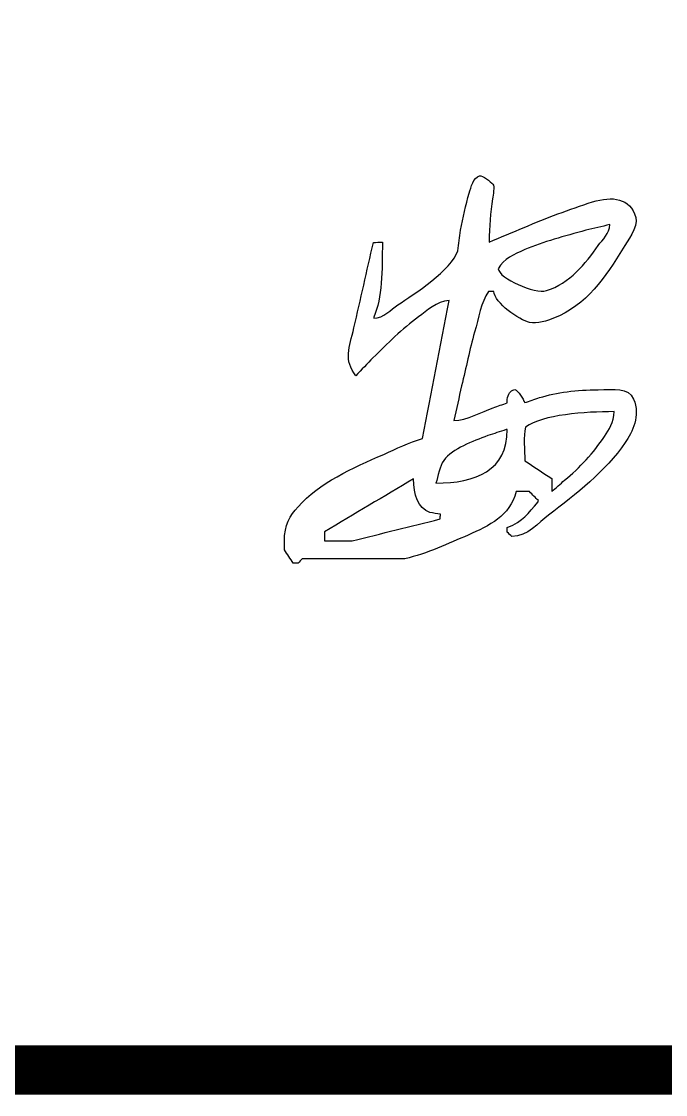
# Model space of a CAD drawing. Extents: x 14207793 to 14719554, y -1675802 to -1228715.
# Drawn here: x 14211323 to 14211976, y -1257940 to -1256853 of the extents above; entities that cross this region are included whole.
import ezdxf

# ---------------------------------------------------------------- set-up
doc = ezdxf.new("R2010")
doc.units = 0
doc.header["$LTSCALE"] = 500
doc.header["$MEASUREMENT"] = 0
doc.layers.get('0').update_dxf_attribs({"linetype": 'CONTINUOUS'})
doc.layers.add('PUB_TITLE', color=4, linetype='CONTINUOUS')

# ---------------------------------------------------------------- blocks, each defined once
blk = doc.blocks.new('A$C79896BCB')
at = {"layer": 'PUB_TITLE'}
for points, knots in [([(1396.4, 839), (1393.3, 838.9), (1390.3, 838.8), (1387.3, 838.6), (1380.7, 809.8), (1374.2, 780.9), (1367.6, 752), (1362.5, 732), (1357.2, 719.4), (1369.4, 703.6), (1375.3, 709.7), (1381.1, 715.8), (1386.9, 721.8), (1401.5, 736.4), (1416.3, 750.9), (1433.1, 763.3), (1441.5, 769.5), (1451.3, 778.9), (1464.1, 780), (1455.1, 733.3), (1446.1, 686.6), (1437.1, 639.9), (1423.5, 636.4), (1410.2, 629.3), (1397.8, 623.9), (1366.2, 610.2), (1332.2, 595), (1310.9, 570.8), (1302.9, 561.8), (1297, 552.6), (1297, 535.5), (1297, 532.7), (1297, 529.9), (1297, 527.1), (1300.1, 522.6), (1303.1, 518.2), (1306.1, 513.7), (1307.7, 513.7), (1309.3, 513.7), (1310.9, 513.7), (1312.3, 515.1), (1313.8, 516.6), (1315.2, 518), (1349.9, 518), (1384.6, 518), (1419.3, 518), (1441.6, 523.3), (1463.7, 533.4), (1483.3, 542.1), (1504.9, 551.6), (1525.5, 561.3), (1532.1, 586.1), (1536.6, 586.1), (1541.1, 586.1), (1545.6, 586.1), (1548.6, 583.1), (1551.6, 580), (1554.7, 577), (1554.5, 576.6), (1554.4, 576.3), (1554.3, 575.9), (1543.8, 563.6), (1539.7, 556.5), (1523, 549.7), (1523, 548.1), (1523, 546.5), (1523, 545), (1524.6, 543.5), (1526.2, 542.1), (1527.7, 540.6), (1543.5, 540.3), (1555.3, 555.2), (1564.9, 562.4), (1593, 583.7), (1622.6, 606.7), (1642.7, 635.9), (1650, 646.5), (1658.5, 663), (1651.1, 680), (1645.8, 692.2), (1631.6, 689.5), (1615.1, 689.4), (1593.9, 689.4), (1572.9, 686.6), (1555.8, 681.4), (1550.8, 679.7), (1545.8, 678), (1540.8, 676.3), (1539.1, 679.7), (1534.5, 688.7), (1530.6, 689.8), (1525.5, 687.9), (1524.2, 685.4), (1523, 679.6), (1523, 678.4), (1523, 677.2), (1523, 676), (1518.3, 674.4), (1513.5, 672.8), (1508.8, 671.2), (1497.4, 667.1), (1482.3, 658.3), (1468.8, 658.1), (1471.5, 669.9), (1474.1, 681.7), (1476.8, 693.4), (1481.5, 711.8), (1484.7, 730.2), (1489.9, 747.7), (1494.2, 762.1), (1496.4, 778.1), (1504.1, 789.1), (1505.9, 789.1), (1507.7, 789.1), (1509.5, 789.1), (1510, 777.3), (1535.4, 760.1), (1545.6, 757.5), (1552.8, 755.6), (1564.8, 759.8), (1569.9, 761.8), (1603.2, 774.9), (1623.2, 803.7), (1640.5, 832.8), (1644.6, 839.7), (1656.1, 854), (1653.3, 864.1), (1647.7, 883.8), (1629.6, 886), (1609.6, 879.8), (1585.7, 872.2), (1562.6, 863.5), (1540.1, 853.9), (1528.3, 848.9), (1516.6, 844), (1504.8, 839), (1504.8, 855.1), (1505.8, 869), (1508.1, 883), (1508.7, 886.6), (1510.3, 895.8), (1508.5, 897.9), (1506.3, 900.2), (1497.8, 906.7), (1495, 906.3), (1488.4, 904.5), (1486.5, 895), (1484.4, 888.5), (1480.8, 877), (1478.4, 863.7), (1475.7, 851), (1474.7, 844.1), (1473.8, 837.2), (1472.8, 830.3), (1466.9, 810.9), (1428.7, 786.4), (1412, 775.3), (1405.4, 770.9), (1397.6, 761.9), (1387.6, 761.8), (1387.6, 762.2), (1387.6, 762.6), (1387.6, 762.9), (1396.5, 782.7), (1396.3, 810.2), (1396.4, 839)], [0, 0, 0, 0, 1, 1, 1, 2, 2, 2, 3, 3, 3, 4, 4, 4, 5, 5, 5, 6, 6, 6, 7, 7, 7, 8, 8, 8, 9, 9, 9, 10, 10, 10, 11, 11, 11, 12, 12, 12, 13, 13, 13, 14, 14, 14, 15, 15, 15, 16, 16, 16, 17, 17, 17, 18, 18, 18, 19, 19, 19, 20, 20, 20, 21, 21, 21, 22, 22, 22, 23, 23, 23, 24, 24, 24, 25, 25, 25, 26, 26, 26, 27, 27, 27, 28, 28, 28, 29, 29, 29, 30, 30, 30, 31, 31, 31, 32, 32, 32, 33, 33, 33, 34, 34, 34, 35, 35, 35, 36, 36, 36, 37, 37, 37, 38, 38, 38, 39, 39, 39, 40, 40, 40, 41, 41, 41, 42, 42, 42, 43, 43, 43, 44, 44, 44, 45, 45, 45, 46, 46, 46, 47, 47, 47, 48, 48, 48, 49, 49, 49, 50, 50, 50, 51, 51, 51, 52, 52, 52, 53, 53, 53, 54, 54, 54, 55, 55, 55, 55]), ([(1627.1, 856.8), (1627.2, 847.7), (1619.5, 841.4), (1615.4, 835.7), (1602.4, 817.4), (1586.5, 797.1), (1562.7, 789.9), (1551.1, 786.4), (1514.7, 802.1), (1513.9, 812.1), (1519.1, 822.1), (1530.2, 826.8), (1540.8, 831.4), (1559.9, 839.6), (1580.8, 845), (1602.7, 851), (1610.8, 852.9), (1619, 854.9), (1627.1, 856.8)], [0, 0, 0, 0, 1, 1, 1, 2, 2, 2, 3, 3, 3, 4, 4, 4, 5, 5, 5, 6, 6, 6, 6]), ([(1631.4, 667.2), (1631.3, 656.4), (1626.1, 648.8), (1621.6, 642.1), (1610.5, 625.4), (1596.6, 610.1), (1581.2, 597.7), (1576.9, 593.8), (1572.5, 590), (1568.1, 586.1), (1568.1, 590.6), (1568.1, 595.1), (1568.1, 599.5), (1559, 605.5), (1549.9, 611.4), (1540.8, 617.4), (1540.8, 628.1), (1539.3, 642.2), (1541.6, 651.6), (1558.9, 664.1), (1602, 667.2), (1631.4, 667.2)], [0, 0, 0, 0, 1, 1, 1, 2, 2, 2, 3, 3, 3, 4, 4, 4, 5, 5, 5, 6, 6, 6, 7, 7, 7, 7]), ([(1521.9, 649), (1522.3, 649), (1522.6, 649), (1523, 649), (1523.4, 607.7), (1491.2, 594.6), (1450.6, 594.8), (1453.2, 601.6), (1454.3, 612.2), (1458.6, 617.7), (1468.1, 630.1), (1487.8, 636.8), (1503.4, 642.9), (1509.5, 644.9), (1515.7, 647), (1521.9, 649)], [0, 0, 0, 0, 1, 1, 1, 2, 2, 2, 3, 3, 3, 4, 4, 4, 5, 5, 5, 5]), ([(1337.8, 536.2), (1337.8, 539.3), (1337.8, 542.3), (1337.8, 545.3), (1367.9, 563.3), (1397.9, 581.2), (1428, 599.2), (1428, 582.8), (1432.7, 569.7), (1444.4, 565), (1448, 564.4), (1451.7, 563.8), (1455.3, 563.2), (1455.2, 561.6), (1455.1, 560), (1455, 558.4), (1425.2, 551), (1395.5, 543.6), (1365.8, 536.2), (1356.5, 536.2), (1347.1, 536.2), (1337.8, 536.2)], [0, 0, 0, 0, 1, 1, 1, 2, 2, 2, 3, 3, 3, 4, 4, 4, 5, 5, 5, 6, 6, 6, 7, 7, 7, 7])]:
    blk.add_open_spline(points, degree=3, knots=knots, dxfattribs=at)

msp = doc.modelspace()

# ---------------------------------------------------------------- linework, layer by layer
at = {"layer": 'PUB_TITLE', "const_width": 50}
msp.add_lwpolyline([(14228292.5, -1257915.39), (14228292.5, -1229215.39), (14210292.5, -1229215.39), (14210292.5, -1257915.39)], close=True, dxfattribs=at)

# ---------------------------------------------------------------- block references
at = {"color": 6}
msp.add_blockref('A$C79896BCB', (14210292.5, -1257915.39), dxfattribs=at)

doc.saveas('drawing.dxf')
